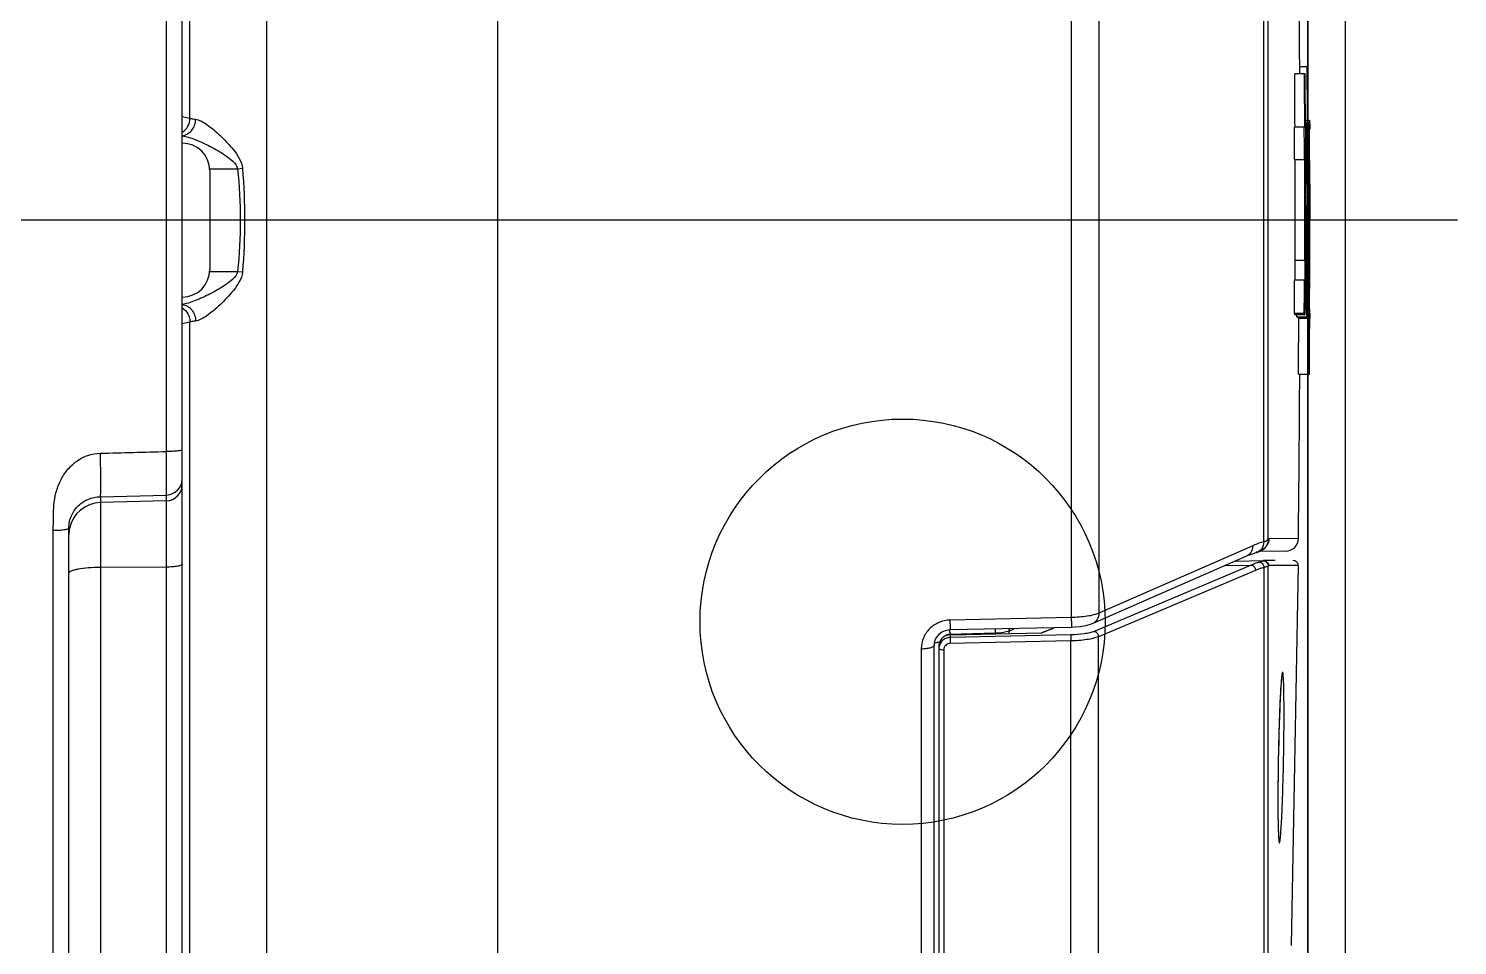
# Model space of a CAD drawing. Header units: millimetres. Extents: x -95754 to 177808, y 34455 to 150605.
# Drawn here: x 174698.1 to 174786.2, y 139560.1 to 139616.6 of the extents above; entities that cross this region are included whole.
import ezdxf

# ---------------------------------------------------------------- set-up
doc = ezdxf.new("R2010")
doc.units = ezdxf.units.MM
doc.header["$LTSCALE"] = 300
doc.layers.add('A-ETC-기계', color=253, linetype='Continuous')

# ---------------------------------------------------------------- blocks, each defined once
blk = doc.blocks.new('A$Cefb55bcc')
at = {"color": 8, "linetype": 'ByBlock', "ltscale": 3}
for p, q in [((617.618, -125.345), (617.618, -975.35)), ((619.918, -125.345), (619.918, -975.35)), ((567.618, -175.702), (567.618, -924.993)), ((617.618, -175.702), (617.618, -924.993)), ((548.175, -674.901), (548.175, -425.794)), ((603.024, -473.187), (603.024, -574.85)), ((604.721, -473.944), (604.721, -574.593)), ((548.647, -544.065), (548.647, -474.323)), ((553.387, -617.307), (553.387, -475.668)), ((614.905, -570.188), (614.905, -487.173)), ((615.171, -570.041), (615.171, -487.848)), ((547.201, -564.615), (547.201, -536.079)), ((617.094, -540.872), (617.581, -540.872)), ((617.458, -541.327), (616.816, -541.327)), ((548.175, -543.951), (548.647, -544.065)), ((617.429, -544.621), (616.802, -544.621)), ((617.47, -544.182), (617.723, -544.182)), ((617.47, -544.313), (617.712, -544.313)), ((617.471, -544.394), (617.638, -544.394)), ((617.471, -544.461), (617.553, -544.461)), ((617.493, -544.621), (617.472, -544.621)), ((617.534, -544.622), (617.529, -544.745)), ((617.651, -544.68), (617.647, -544.529)), ((617.681, -544.621), (617.661, -544.621)), ((617.714, -544.323), (617.712, -544.313)), ((617.736, -544.395), (617.735, -544.437)), ((617.735, -544.437), (617.735, -544.742)), ((617.736, -544.394), (617.736, -544.395)), ((617.736, -544.417), (617.736, -544.394)), ((617.737, -544.516), (617.736, -544.417)), ((617.51, -546.526), (617.51, -546.774)), ((617.555, -546.459), (617.558, -546.45)), ((617.616, -546.57), (617.615, -548.146)), ((617.616, -546.449), (617.616, -546.57)), ((617.698, -545.857), (617.698, -545.875)), ((617.698, -545.875), (617.697, -546.253)), ((617.697, -546.253), (617.698, -546.314)), ((617.698, -546.314), (617.698, -546.572)), ((617.73, -545.873), (617.729, -545.764)), ((617.732, -546.313), (617.73, -545.873)), ((617.732, -546.556), (617.732, -546.313)), ((617.732, -546.572), (617.732, -546.556)), ((549.862, -547.178), (551.588, -547.178)), ((549.874, -547.299), (549.874, -553.396)), ((551.588, -547.178), (551.886, -547.149)), ((616.808, -546.617), (617.435, -546.617)), ((617.477, -546.617), (617.498, -546.617)), ((617.51, -546.774), (617.51, -548.146)), ((617.698, -546.572), (617.698, -546.678)), ((617.698, -546.678), (617.699, -547.55)), ((617.715, -548.063), (617.714, -546.687)), ((617.723, -546.702), (617.727, -548.131)), ((617.479, -548.146), (617.545, -548.146)), ((617.607, -548.147), (617.607, -547.952)), ((617.607, -548.551), (617.607, -548.147)), ((617.643, -548.551), (617.643, -548.103)), ((617.688, -547.55), (617.699, -547.55)), ((617.699, -547.55), (617.7, -548.551)), ((617.739, -548.131), (617.739, -549.07)), ((617.615, -548.551), (617.615, -548.619)), ((617.615, -548.619), (617.615, -550.348)), ((617.643, -548.607), (617.643, -548.551)), ((617.643, -550.348), (617.643, -548.607)), ((617.668, -548.551), (617.668, -548.577)), ((617.668, -548.577), (617.669, -550.348)), ((617.7, -548.551), (617.701, -550.348)), ((617.739, -549.07), (617.74, -550.348)), ((626.848, -550.348), (200.314, -550.348)), ((617.615, -550.348), (617.615, -551.049)), ((617.643, -551.049), (617.643, -550.348)), ((617.669, -550.348), (617.669, -551.049)), ((617.701, -550.348), (617.7, -552.353)), ((617.715, -552.609), (617.716, -550.348)), ((617.716, -550.348), (617.717, -550.47)), ((617.735, -550.353), (617.735, -550.347)), ((617.509, -551.839), (617.508, -552.314)), ((617.51, -551.697), (617.509, -551.839)), ((617.514, -551.044), (617.513, -551.175)), ((617.554, -551.841), (617.58, -551.049)), ((617.615, -551.049), (617.615, -551.689)), ((617.615, -551.689), (617.615, -551.841)), ((617.615, -551.841), (617.615, -552.36)), ((617.643, -551.13), (617.643, -551.049)), ((617.643, -551.795), (617.643, -551.13)), ((617.643, -551.841), (617.643, -551.795)), ((617.643, -552.346), (617.643, -551.841)), ((617.668, -551.834), (617.667, -552.36)), ((617.669, -551.157), (617.668, -551.834)), ((617.669, -551.049), (617.669, -551.157)), ((617.508, -552.314), (617.508, -552.359)), ((617.608, -552.36), (617.546, -552.36)), ((617.579, -552.36), (617.579, -552.5)), ((617.643, -552.36), (617.643, -552.346)), ((617.667, -552.36), (617.667, -552.384)), ((617.7, -552.353), (617.697, -553.868)), ((549.862, -553.517), (551.588, -553.517)), ((551.588, -553.517), (551.886, -553.546)), ((616.837, -552.822), (617.437, -552.822)), ((617.437, -552.822), (617.434, -553.649)), ((617.477, -554.039), (617.478, -553.481)), ((617.542, -553.506), (617.542, -553.482)), ((616.808, -554.039), (617.408, -554.039)), ((616.825, -554.042), (616.829, -553.96)), ((617.421, -554.076), (617.418, -554.081)), ((617.476, -554.081), (617.477, -554.039)), ((617.476, -554.092), (617.476, -554.081)), ((617.508, -554.043), (617.508, -554.085)), ((617.508, -554.085), (617.509, -554.354)), ((617.509, -554.354), (617.509, -554.404)), ((617.602, -554.403), (617.602, -554.348)), ((617.616, -554.123), (617.616, -554.157)), ((617.616, -554.157), (617.617, -554.405)), ((617.687, -553.868), (617.697, -553.868)), ((617.697, -554.123), (617.695, -555.004)), ((617.697, -553.868), (617.697, -554.123)), ((617.731, -554.841), (617.733, -554.386)), ((617.733, -554.376), (617.734, -554.125)), ((617.733, -554.386), (617.733, -554.376)), ((617.695, -555.004), (617.695, -555.027)), ((617.709, -555.201), (617.71, -555.021)), ((617.71, -555.021), (617.711, -554.84)), ((617.711, -554.84), (617.711, -554.84)), ((617.711, -554.84), (617.711, -555.03)), ((617.731, -554.862), (617.731, -554.841)), ((617.731, -555.031), (617.731, -554.862)), ((616.802, -556.087), (617.402, -556.087)), ((617.43, -556.193), (616.83, -556.193)), ((616.937, -556.206), (616.937, -556.2)), ((617.646, -556.325), (617.649, -556.199)), ((617.735, -556.095), (617.735, -556.293)), ((617.736, -556.367), (617.737, -556.246)), ((548.647, -556.63), (548.175, -556.744)), ((548.647, -613.895), (548.647, -556.63)), ((617.553, -556.336), (616.953, -556.336)), ((617.639, -556.41), (617.039, -556.41)), ((617.637, -556.405), (617.639, -556.41)), ((617.736, -556.41), (617.68, -556.41)), ((617.719, -556.299), (617.681, -556.299)), ((617.735, -556.293), (617.735, -556.385)), ((617.735, -556.385), (617.735, -556.41)), ((617.736, -556.41), (617.736, -556.367)), ((617.045, -559.845), (617.722, -559.845)), ((543.124, -567.403), (547.201, -567.299)), ((543.124, -567.403), (543.124, -657.571)), ((547.201, -567.658), (543.124, -567.765)), ((547.201, -657.54), (547.201, -567.299)), ((541.177, -657.788), (541.177, -569.354)), ((540.204, -658.576), (540.204, -569.494)), ((617.041, -569.97), (615.212, -570.001)), ((613.845, -571.065), (604.349, -575.231)), ((614.217, -570.426), (611.071, -571.806)), ((614.012, -570.996), (613.845, -571.065)), ((614.244, -570.916), (614.007, -570.999)), ((614.408, -570.87), (614.238, -570.918)), ((614.452, -570.859), (614.408, -570.87)), ((614.408, -570.87), (614.408, -570.87)), ((614.556, -570.827), (614.445, -570.861)), ((616.255, -570.76), (614.657, -570.788)), ((614.981, -570.551), (614.98, -570.552)), ((615.075, -570.413), (615.075, -570.413)), ((547.201, -571.745), (543.124, -571.764)), ((614.125, -571.618), (604.432, -575.707)), ((614.39, -571.947), (604.697, -576.035)), ((611.071, -571.806), (604.721, -574.593)), ((612.521, -571.646), (614.125, -571.618)), ((613.139, -571.375), (614.888, -571.345)), ((615.606, -571.345), (614.888, -571.345)), ((614.905, -571.772), (614.905, -635.734)), ((615.171, -634.828), (615.171, -571.661)), ((617.022, -571.648), (615.193, -571.648)), ((617.022, -571.648), (616.593, -595.072)), ((595.532, -575.748), (595.531, -575.619)), ((603.024, -574.85), (595.538, -575.01)), ((603.027, -575.461), (595.541, -575.62)), ((598.349, -575.825), (598.346, -575.557)), ((599.189, -575.684), (599.526, -575.536)), ((601.735, -575.586), (601.194, -575.805)), ((601.217, -575.804), (601.977, -575.484)), ((594.563, -576.464), (594.556, -576.571)), ((598.349, -575.825), (595.534, -575.891)), ((595.544, -575.923), (595.543, -576.086)), ((595.544, -575.923), (601.217, -575.804)), ((602.99, -575.929), (595.544, -576.086)), ((603.001, -576.296), (595.554, -576.452)), ((598.349, -575.864), (598.349, -575.825)), ((599.189, -575.847), (599.189, -575.684)), ((603.001, -645.451), (603.001, -576.296)), ((604.697, -633.983), (604.697, -576.035)), ((593.77, -576.775), (593.77, -624.583)), ((594.556, -624.071), (594.556, -576.571)), ((594.856, -576.603), (594.856, -646.304)), ((595.161, -576.842), (595.161, -646.104)), ((615.949, -579.173), (615.933, -579.443)), ((615.917, -579.756), (615.9, -580.112)), ((615.933, -579.443), (615.917, -579.756)), ((615.867, -580.95), (615.851, -581.429)), ((615.883, -580.511), (615.867, -580.95)), ((615.9, -580.112), (615.883, -580.511)), ((615.851, -581.429), (615.835, -581.943)), ((615.821, -582.488), (615.808, -583.06)), ((615.835, -581.943), (615.821, -582.488)), ((615.798, -583.589), (615.789, -584.117)), ((615.799, -583.493), (615.797, -583.616)), ((615.808, -583.06), (615.798, -583.589)), ((615.803, -583.278), (615.799, -583.493)), ((615.789, -584.117), (615.783, -584.63)), ((615.786, -584.329), (615.783, -584.585)), ((615.778, -585.124), (615.775, -585.593)), ((615.776, -585.25), (615.775, -585.518)), ((615.783, -584.63), (615.778, -585.124)), ((615.775, -585.593), (615.773, -586.036)), ((615.773, -586.036), (615.774, -586.449)), ((615.774, -586.449), (615.776, -586.828)), ((615.776, -586.828), (615.779, -587.173)), ((615.779, -587.173), (615.784, -587.482))]:
    blk.add_line(p, q, dxfattribs=at)
at = {"color": 8, "linetype": 'ByBlock', "ltscale": 3, "elevation": 0}
blk.add_lwpolyline([(567.618, -945.35), (617.618, -945.35), (617.618, -155.345), (567.618, -155.345)], close=True, dxfattribs=at)
at = {"color": 8, "linetype": 'ByBlock', "ltscale": 3}
for points in [[(615.075, -570.413), (614.98, -570.552), (614.872, -570.658), (614.76, -570.736), (614.655, -570.789), (614.554, -570.828)], [(595.541, -575.62), (595.454, -575.626), (595.238, -575.672), (595.035, -575.763), (594.857, -575.895), (594.714, -576.062), (594.614, -576.255), (594.563, -576.464)], [(604.352, -575.23), (604.197, -575.289), (603.909, -575.367), (603.593, -575.42), (603.256, -575.452), (603.027, -575.461)], [(616.022, -578.39), (616.022, -578.391), (616.02, -578.401), (616.016, -578.423), (616.011, -578.455), (616.006, -578.497), (616, -578.548), (615.994, -578.608), (615.987, -578.677), (615.98, -578.757), (615.973, -578.846), (615.965, -578.945), (615.957, -579.054), (615.949, -579.173)], [(615.784, -587.482), (615.79, -587.754), (615.793, -587.876), (615.796, -587.989), (615.8, -588.092), (615.804, -588.187), (615.808, -588.271), (615.813, -588.347), (615.817, -588.413), (615.821, -588.47), (615.826, -588.516), (615.83, -588.553), (615.833, -588.577), (615.833, -588.58)]]:
    blk.add_lwpolyline(points, dxfattribs=at)
blk.add_circle((592.618, -575.111, 0), 12.5, dxfattribs=at)
for centre, radius, start, end in [((-1189.382, -550.348), 1806.529, 0.286098, 2.082235), ((-1189.382, -550.348), 1806.988, 0.195493, 0.300466), ((-1189.382, -550.348), 1806.22, 0.181639, 0.286141), ((-1189.382, -550.348), 1806.82, 0.181579, 0.286046), ((-1189.382, -550.348), 1806.862, 0.181575, 0.286039), ((-1189.382, -550.348), 1806.193, 0.118339, 0.181642), ((-1189.382, -550.348), 1806.793, 0.118299, 0.181582), ((-1189.382, -550.348), 1806.883, 0.118294, 0.181572), ((-1189.382, -550.348), 1807.072, 359.698874, 0.181553), ((633.789, -544.795), 16.087, 178.80329, 179.38172), ((578.85, -545.131), 38.875, 0.63858, 0.89668), ((548.175, -547.299), 1.699, 0, 90), ((362.372, -548.12), 255.235, 0.03788, 0.37552), ((-1189.382, -550.348), 1806.22, 359.921521, 0.118337), ((-1189.382, -550.348), 1806.82, 359.921547, 0.118298), ((-1189.382, -550.348), 1806.862, 359.900628, 0.118295), ((634.768, -546.923), 17.221, 178.93521, 179.39118), ((602.502, -546.987), 15.07, 0.89855, 1.41809), ((564.021, -547.931), 53.555, 359.36351, 359.85443), ((588.134, -548.175), 29.44, 358.9344, 359.3164), ((795.696, -552.43), 178.188, 179.5964, 179.76414), ((1029.615, -553.323), 412.108, 179.86608, 180.02229), ((732.849, -553.273), 115.307, 179.55897, 180.10386), ((398.607, -552.46), 218.972, 359.74927, 359.98945), ((548.175, -553.396), 1.699, 270, 0), ((895.744, -553.358), 278.238, 180.02565, 180.14089), ((536.129, -553.033), 81.448, 359.58424, 359.72905), ((-1189.382, -550.348), 1806.193, 359.817926, 359.882898), ((-1189.382, -550.348), 1806.793, 359.817986, 359.882937), ((212.086, -553.675), 405.611, 359.6582, 359.80905), ((207.556, -553.784), 410.155, 359.67715, 359.80195), ((922.332, -554.932), 304.621, 180.01852, 180.18372), ((411.114, -554.306), 206.617, 359.54906, 359.79904), ((667.48, -555.697), 49.768, 180.24403, 180.46074), ((563.751, -555.501), 53.976, 359.3648, 359.54238), ((-1189.382, -550.348), 1806.452, 359.69877, 359.80793), ((-1189.382, -550.348), 1807.052, 359.69887, 359.810281), ((-1189.382, -550.348), 1807.128, 359.698883, 359.807863), ((-1189.382, -550.348), 1806.529, 359.377664, 359.698783), ((547.175, -566.3), 0.999, 271.48128, 359.98145), ((547.175, -566.659), 0.999, 271.48128, 359.98145), ((543.176, -569.763), 1.999, 91.48617, 168.54758), ((543.18, -569.763), 2.002, 168.946, 179.9848), ((543.168, -569.761), 1.99, 168.56645, 168.93545), ((616.241, -569.961), 0.8, 271, 359.37766), ((614.414, -569.994), 0.798, 271.00384, 313.18797), ((614.415, -569.995), 0.796, 313.17224, 315.21704), ((614.41, -569.991), 0.803, 315.25143, 329.91236), ((616.722, -571.644), 0.3, 359.32442, 91), ((595.546, -576.411), 0.521, 91.35002, 103.53243), ((614.416, -575.552), 18.885, 180.59489, 181.02858), ((624.516, -579.429), 8.564, 174.0506, 175.05676), ((782.695, -586.558), 166.924, 178.99021, 179.23508), ((767.727, -586.372), 151.954, 179.32628, 179.57709), ((739.437, -586.186), 123.664, 179.69086, 179.96929), ((719.779, -586.165), 104.006, 179.97493, 180.11957), ((704.396, -586.2), 88.623, 180.11736, 180.44859), ((685.417, -586.336), 69.643, 180.45902, 180.66812), ((670.206, -586.515), 54.432, 180.66692, 181.08678), ((653.988, -586.812), 38.211, 181.10184, 181.49642), ((642.49, -587.109), 26.709, 181.5049, 182.02848)]:
    blk.add_arc(centre, radius, start, end, dxfattribs=at)
for points, knots in [([(548.175, -544.929), (548.317, -544.839), (548.56, -544.579), (548.646, -544.235), (548.647, -544.065)], [0, 0, 0, 0, 0.497709, 1, 1, 1, 1]), ([(548.175, -545.142), (548.287, -545.128), (548.51, -545.052), (548.779, -544.816), (548.956, -544.493), (548.997, -544.247), (548.997, -544.124)], [0, 0, 0, 0, 0.237296, 0.483922, 0.739751, 1, 1, 1, 1]), ([(548.647, -544.065), (548.67, -544.071), (548.786, -544.096), (548.903, -544.113), (548.997, -544.124)], [0, 0, 0, 0, 0.202318, 1, 1, 1, 1]), ([(548.997, -544.124), (549.109, -544.138), (549.354, -544.236), (549.715, -544.463), (550.111, -544.771), (550.524, -545.137), (550.943, -545.552), (551.349, -546.013), (551.715, -546.526), (551.869, -546.937), (551.886, -547.149)], [0, 0, 0, 0, 0.078375, 0.179072, 0.2966, 0.425769, 0.562904, 0.705517, 0.851868, 1, 1, 1, 1]), ([(617.529, -544.745), (617.521, -544.985), (617.514, -545.579), (617.51, -546.173), (617.51, -546.526)], [0, 0, 0, 0, 0.405375, 1, 1, 1, 1]), ([(617.553, -544.46), (617.55, -544.46), (617.546, -544.477), (617.542, -544.5), (617.537, -544.555), (617.535, -544.596), (617.534, -544.622)], [0, 0, 0, 0, 0.057547, 0.219757, 0.519887, 1, 1, 1, 1]), ([(617.56, -544.485), (617.559, -544.478), (617.558, -544.472), (617.555, -544.461), (617.553, -544.46)], [0, 0, 0, 0, 0.72834, 1, 1, 1, 1]), ([(617.575, -544.717), (617.574, -544.688), (617.57, -544.611), (617.568, -544.533), (617.56, -544.485)], [0, 0, 0, 0, 0.369238, 1, 1, 1, 1]), ([(617.601, -546.448), (617.599, -546.099), (617.593, -545.522), (617.583, -544.945), (617.575, -544.717)], [0, 0, 0, 0, 0.603391, 1, 1, 1, 1]), ([(617.629, -544.543), (617.622, -544.796), (617.619, -545.432), (617.617, -546.067), (617.616, -546.449)], [0, 0, 0, 0, 0.399054, 1, 1, 1, 1]), ([(617.638, -544.394), (617.635, -544.393), (617.637, -544.413), (617.632, -544.432), (617.631, -544.484), (617.629, -544.52), (617.629, -544.543)], [0, 0, 0, 0, 0.057034, 0.235152, 0.545205, 1, 1, 1, 1]), ([(617.664, -545.876), (617.663, -545.76), (617.66, -545.362), (617.656, -544.963), (617.651, -544.68)], [0, 0, 0, 0, 0.289629, 1, 1, 1, 1]), ([(617.702, -544.621), (617.702, -544.691), (617.698, -545.103), (617.698, -545.515), (617.698, -545.857)], [0, 0, 0, 0, 0.168004, 1, 1, 1, 1]), ([(617.712, -544.313), (617.71, -544.312), (617.712, -544.33), (617.707, -544.349), (617.707, -544.4), (617.705, -544.436), (617.705, -544.459)], [0, 0, 0, 0, 0.057554, 0.225482, 0.529341, 1, 1, 1, 1]), ([(617.72, -544.523), (617.719, -544.497), (617.718, -544.431), (617.718, -544.364), (617.714, -544.323)], [0, 0, 0, 0, 0.385641, 1, 1, 1, 1]), ([(617.729, -545.764), (617.729, -545.655), (617.727, -545.3), (617.725, -544.945), (617.722, -544.698)], [0, 0, 0, 0, 0.305476, 1, 1, 1, 1]), ([(617.723, -544.182), (617.724, -544.182), (617.723, -544.189), (617.725, -544.195), (617.725, -544.212), (617.726, -544.245), (617.727, -544.306), (617.727, -544.36), (617.728, -544.392)], [0, 0, 0, 0, 0.014089, 0.057213, 0.129352, 0.232035, 0.540149, 1, 1, 1, 1]), ([(548.172, -545.152), (548.302, -545.166), (548.576, -545.232), (549.158, -545.441), (549.762, -545.726), (550.377, -546.061), (550.85, -546.353), (551.293, -546.678), (551.561, -546.992), (551.588, -547.178)], [0, 0, 0, 0, 0.096161, 0.206777, 0.45488, 0.58726, 0.723117, 0.861511, 1, 1, 1, 1]), ([(617.55, -546.603), (617.55, -546.584), (617.551, -546.536), (617.552, -546.488), (617.555, -546.459)], [0, 0, 0, 0, 0.387778, 1, 1, 1, 1]), ([(617.558, -546.45), (617.561, -546.451), (617.558, -546.471), (617.564, -546.495), (617.564, -546.55), (617.566, -546.59), (617.567, -546.615)], [0, 0, 0, 0, 0.062229, 0.24466, 0.556293, 1, 1, 1, 1]), ([(617.714, -546.687), (617.714, -546.629), (617.714, -546.55), (617.715, -546.453), (617.715, -546.401), (617.716, -546.364), (617.716, -546.335), (617.718, -546.327), (617.717, -546.314), (617.718, -546.315)], [0, 0, 0, 0, 0.464288, 0.642092, 0.781089, 0.8821, 0.949433, 0.988049, 1, 1, 1, 1]), ([(551.588, -547.178), (551.689, -548.231), (551.807, -550.348), (551.689, -552.464), (551.588, -553.517)], [0, 0, 0, 0, 0.500002, 1, 1, 1, 1]), ([(551.886, -547.149), (551.971, -548.213), (552.069, -550.348), (551.971, -552.482), (551.886, -553.546)], [0, 0, 0, 0, 0.500001, 1, 1, 1, 1]), ([(617.545, -548.146), (617.545, -548.024), (617.544, -547.555), (617.544, -547.086), (617.548, -546.74)], [0, 0, 0, 0, 0.261846, 1, 1, 1, 1]), ([(617.569, -546.751), (617.571, -546.845), (617.576, -547.284), (617.577, -547.723), (617.576, -548.067)], [0, 0, 0, 0, 0.214694, 1, 1, 1, 1]), ([(617.643, -548.103), (617.643, -548.015), (617.643, -547.842), (617.643, -547.584), (617.644, -547.333), (617.645, -547.096), (617.645, -546.913), (617.647, -546.785), (617.647, -546.708), (617.649, -546.65), (617.648, -546.606), (617.653, -546.588), (617.65, -546.573), (617.653, -546.573)], [0, 0, 0, 0, 0.171245, 0.340407, 0.505631, 0.663042, 0.804455, 0.864749, 0.915202, 0.953962, 0.980424, 0.995205, 1, 1, 1, 1]), ([(617.653, -546.573), (617.654, -546.573), (617.653, -546.578), (617.655, -546.584), (617.655, -546.599), (617.657, -546.63), (617.658, -546.686), (617.659, -546.771), (617.66, -546.879), (617.662, -547.005), (617.663, -547.143), (617.664, -547.34), (617.665, -547.597), (617.666, -547.911), (617.667, -548.23), (617.668, -548.444), (617.668, -548.551)], [0, 0, 0, 0, 0.001388, 0.005397, 0.012252, 0.022282, 0.052662, 0.096612, 0.152217, 0.21658, 0.286876, 0.361043, 0.516042, 0.675603, 0.837281, 1, 1, 1, 1]), ([(617.721, -549.07), (617.72, -549.024), (617.716, -548.689), (617.716, -548.353), (617.715, -548.063)], [0, 0, 0, 0, 0.135968, 1, 1, 1, 1]), ([(617.57, -548.722), (617.564, -549.019), (617.528, -549.792), (617.518, -550.567), (617.514, -551.044)], [0, 0, 0, 0, 0.383147, 1, 1, 1, 1]), ([(617.58, -551.049), (617.591, -550.733), (617.603, -549.901), (617.606, -549.068), (617.607, -548.551)], [0, 0, 0, 0, 0.379471, 1, 1, 1, 1]), ([(617.735, -550.347), (617.734, -550.189), (617.733, -549.764), (617.725, -549.338), (617.721, -549.07)], [0, 0, 0, 0, 0.3696, 1, 1, 1, 1]), ([(617.717, -550.47), (617.718, -550.64), (617.725, -551.047), (617.729, -551.849), (617.727, -552.87), (617.726, -553.655), (617.724, -554.044)], [0, 0, 0, 0, 0.143038, 0.341443, 0.672984, 1, 1, 1, 1]), ([(617.736, -552.608), (617.737, -552.404), (617.737, -551.652), (617.737, -550.9), (617.735, -550.353)], [0, 0, 0, 0, 0.271932, 1, 1, 1, 1]), ([(617.546, -552.385), (617.546, -552.329), (617.548, -552.148), (617.55, -551.966), (617.554, -551.841)], [0, 0, 0, 0, 0.308486, 1, 1, 1, 1]), ([(617.602, -554.348), (617.603, -554.185), (617.606, -553.522), (617.607, -552.86), (617.608, -552.36)], [0, 0, 0, 0, 0.245751, 1, 1, 1, 1]), ([(617.653, -554.123), (617.65, -554.123), (617.652, -554.111), (617.65, -554.101), (617.65, -554.073), (617.648, -554.028), (617.647, -553.954), (617.646, -553.861), (617.645, -553.708), (617.644, -553.496), (617.644, -553.224), (617.643, -552.941), (617.643, -552.652), (617.643, -552.457), (617.643, -552.36)], [0, 0, 0, 0, 0.005098, 0.011635, 0.021143, 0.049931, 0.091773, 0.145357, 0.208181, 0.351631, 0.507666, 0.669453, 0.834018, 1, 1, 1, 1]), ([(617.667, -552.384), (617.667, -552.481), (617.667, -552.674), (617.666, -552.962), (617.664, -553.243), (617.663, -553.511), (617.662, -553.721), (617.66, -553.87), (617.659, -553.961), (617.656, -554.029), (617.658, -554.083), (617.652, -554.104), (617.656, -554.123), (617.653, -554.123)], [0, 0, 0, 0, 0.167267, 0.333008, 0.495757, 0.652319, 0.795449, 0.857682, 0.910386, 0.951323, 0.979368, 0.99496, 1, 1, 1, 1]), ([(617.716, -554.089), (617.716, -553.991), (617.714, -553.497), (617.714, -553.004), (617.715, -552.609)], [0, 0, 0, 0, 0.198208, 1, 1, 1, 1]), ([(551.588, -553.517), (551.561, -553.703), (551.293, -554.017), (550.85, -554.342), (550.377, -554.634), (549.762, -554.969), (549.157, -555.254), (548.576, -555.463), (548.301, -555.529), (548.172, -555.544)], [0, 0, 0, 0, 0.138496, 0.2769, 0.412758, 0.545135, 0.793224, 0.903835, 1, 1, 1, 1]), ([(551.886, -553.546), (551.869, -553.758), (551.715, -554.169), (551.349, -554.682), (550.943, -555.143), (550.524, -555.558), (550.111, -555.925), (549.715, -556.232), (549.354, -556.46), (549.109, -556.557), (548.997, -556.571)], [0, 0, 0, 0, 0.148138, 0.294504, 0.437119, 0.574248, 0.703409, 0.820923, 0.921617, 1, 1, 1, 1]), ([(616.829, -553.96), (616.834, -553.786), (616.835, -553.407), (616.837, -553.027), (616.837, -552.822)], [0, 0, 0, 0, 0.45854, 1, 1, 1, 1]), ([(617.558, -554.402), (617.557, -554.402), (617.557, -554.394), (617.555, -554.385), (617.554, -554.365), (617.551, -554.327), (617.55, -554.259), (617.547, -554.157), (617.545, -554.026), (617.544, -553.87), (617.543, -553.693), (617.543, -553.57), (617.542, -553.506)], [0, 0, 0, 0, 0.004615, 0.017389, 0.038321, 0.06731, 0.149291, 0.263389, 0.410012, 0.587013, 0.786805, 1, 1, 1, 1]), ([(617.434, -553.649), (617.433, -553.709), (617.432, -553.814), (617.43, -553.946), (617.426, -554.028), (617.423, -554.065), (617.421, -554.076)], [0, 0, 0, 0, 0.420569, 0.740926, 0.923988, 1, 1, 1, 1]), ([(617.43, -556.193), (617.436, -556.193), (617.442, -556.16), (617.45, -556.106), (617.457, -555.96), (617.464, -555.727), (617.469, -555.388), (617.472, -554.981), (617.475, -554.541), (617.476, -554.243), (617.476, -554.092)], [0, 0, 0, 0, 0.00793, 0.034245, 0.093276, 0.204754, 0.373294, 0.573959, 0.785443, 1, 1, 1, 1]), ([(617.509, -554.404), (617.51, -554.777), (617.515, -555.366), (617.525, -555.955), (617.535, -556.17)], [0, 0, 0, 0, 0.63407, 1, 1, 1, 1]), ([(617.553, -556.336), (617.555, -556.337), (617.558, -556.328), (617.561, -556.315), (617.564, -556.288), (617.57, -556.228), (617.576, -556.112), (617.583, -555.917), (617.589, -555.642), (617.594, -555.286), (617.599, -554.864), (617.601, -554.562), (617.602, -554.403)], [0, 0, 0, 0, 0.002942, 0.010523, 0.02367, 0.04312, 0.104681, 0.203193, 0.345395, 0.531989, 0.754559, 1, 1, 1, 1]), ([(617.576, -553.624), (617.575, -553.729), (617.573, -553.878), (617.571, -554.065), (617.569, -554.179), (617.566, -554.271), (617.564, -554.334), (617.562, -554.369), (617.561, -554.387), (617.559, -554.395), (617.559, -554.402), (617.558, -554.402)], [0, 0, 0, 0, 0.403306, 0.57491, 0.722446, 0.842376, 0.9301, 0.960828, 0.982633, 0.995532, 1, 1, 1, 1]), ([(617.617, -554.405), (617.617, -554.752), (617.619, -555.349), (617.623, -555.946), (617.628, -556.195)], [0, 0, 0, 0, 0.58266, 1, 1, 1, 1]), ([(617.72, -554.376), (617.718, -554.377), (617.721, -554.365), (617.718, -554.355), (617.719, -554.329), (617.718, -554.297), (617.717, -554.256), (617.717, -554.186), (617.716, -554.129), (617.716, -554.089)], [0, 0, 0, 0, 0.018499, 0.070082, 0.153068, 0.266335, 0.408637, 0.578978, 1, 1, 1, 1]), ([(617.649, -556.199), (617.651, -556.126), (617.658, -555.735), (617.661, -555.344), (617.663, -555.027)], [0, 0, 0, 0, 0.186755, 1, 1, 1, 1]), ([(548.175, -555.553), (548.287, -555.567), (548.51, -555.643), (548.779, -555.879), (548.956, -556.202), (548.997, -556.448), (548.997, -556.571)], [0, 0, 0, 0, 0.237296, 0.483921, 0.739751, 1, 1, 1, 1]), ([(548.175, -555.766), (548.317, -555.856), (548.56, -556.116), (548.646, -556.46), (548.647, -556.63)], [0, 0, 0, 0, 0.497709, 1, 1, 1, 1]), ([(616.83, -556.193), (616.826, -556.193), (616.821, -556.178), (616.815, -556.158), (616.809, -556.124), (616.805, -556.1), (616.802, -556.087)], [0, 0, 0, 0, 0.100252, 0.325504, 0.642801, 1, 1, 1, 1]), ([(616.953, -556.337), (616.95, -556.336), (616.948, -556.322), (616.944, -556.301), (616.94, -556.258), (616.938, -556.226), (616.937, -556.206)], [0, 0, 0, 0, 0.067922, 0.246274, 0.552319, 1, 1, 1, 1]), ([(617.402, -556.087), (617.405, -556.1), (617.409, -556.124), (617.415, -556.158), (617.421, -556.178), (617.426, -556.193), (617.43, -556.193)], [0, 0, 0, 0, 0.357245, 0.674559, 0.899912, 1, 1, 1, 1]), ([(617.535, -556.17), (617.536, -556.196), (617.539, -556.237), (617.542, -556.292), (617.547, -556.318), (617.549, -556.336), (617.553, -556.336)], [0, 0, 0, 0, 0.454042, 0.763424, 0.93828, 1, 1, 1, 1]), ([(617.628, -556.195), (617.629, -556.244), (617.632, -556.314), (617.633, -556.384), (617.637, -556.405)], [0, 0, 0, 0, 0.699211, 1, 1, 1, 1]), ([(617.714, -556.097), (617.714, -556.131), (617.715, -556.181), (617.716, -556.257), (617.718, -556.274), (617.718, -556.303), (617.719, -556.3)], [0, 0, 0, 0, 0.50013, 0.800043, 0.953318, 1, 1, 1, 1]), ([(548.997, -556.571), (548.962, -556.575), (548.845, -556.591), (548.728, -556.61), (548.647, -556.63)], [0, 0, 0, 0, 0.297365, 1, 1, 1, 1]), ([(617.039, -556.41), (617.037, -556.41), (617.037, -556.402), (617.035, -556.392), (617.034, -556.37), (617.033, -556.354), (617.032, -556.344)], [0, 0, 0, 0, 0.064304, 0.243622, 0.551689, 1, 1, 1, 1]), ([(617.639, -556.41), (617.64, -556.41), (617.64, -556.4), (617.643, -556.388), (617.644, -556.359), (617.645, -556.338), (617.646, -556.325)], [0, 0, 0, 0, 0.058721, 0.236221, 0.54567, 1, 1, 1, 1]), ([(540.204, -569.494), (540.205, -569.429), (540.209, -569.298), (540.23, -569.038), (540.229, -568.712), (540.231, -568.321), (540.257, -567.8), (540.359, -567.152), (540.63, -566.41), (541.057, -565.742), (541.632, -565.194), (542.334, -564.815), (542.862, -564.724), (543.124, -564.721)], [0, 0, 0, 0, 0.031133, 0.062277, 0.124571, 0.186889, 0.249236, 0.373949, 0.498851, 0.623999, 0.749328, 0.874712, 1, 1, 1, 1]), ([(543.124, -564.721), (543.804, -564.706), (545.163, -564.666), (546.522, -564.633), (547.201, -564.615)], [0, 0, 0, 0, 0.5, 1, 1, 1, 1]), ([(543.124, -567.403), (543.128, -567.397), (543.131, -567.373), (543.137, -567.329), (543.14, -567.26), (543.146, -567.124), (543.149, -566.901), (543.15, -566.576), (543.148, -566.181), (543.143, -565.73), (543.135, -565.237), (543.128, -564.896), (543.124, -564.721)], [0, 0, 0, 0, 0.008286, 0.025246, 0.05087, 0.084981, 0.177556, 0.300062, 0.448609, 0.618475, 0.804238, 1, 1, 1, 1]), ([(548.175, -564.511), (548.175, -564.52), (548.145, -564.539), (548.092, -564.553), (548.001, -564.571), (547.827, -564.592), (547.556, -564.61), (547.326, -564.615), (547.201, -564.615)], [0, 0, 0, 0, 0.027558, 0.086495, 0.178696, 0.301584, 0.621319, 1, 1, 1, 1]), ([(547.201, -567.299), (547.206, -567.278), (547.203, -567.201), (547.21, -567.044), (547.209, -566.797), (547.21, -566.472), (547.209, -566.077), (547.207, -565.45), (547.204, -564.957), (547.201, -564.615)], [0, 0, 0, 0, 0.024831, 0.084478, 0.177063, 0.299637, 0.448287, 0.61827, 1, 1, 1, 1]), ([(541.177, -569.354), (541.177, -569.075), (541.289, -568.542), (541.74, -567.917), (542.369, -567.512), (542.863, -567.409), (543.124, -567.403)], [0, 0, 0, 0, 0.276104, 0.516869, 0.741907, 1, 1, 1, 1]), ([(541.177, -569.354), (541.177, -569.365), (541.151, -569.391), (541.057, -569.424), (540.859, -569.461), (540.56, -569.486), (540.329, -569.493), (540.204, -569.494)], [0, 0, 0, 0, 0.032554, 0.093338, 0.30814, 0.625187, 1, 1, 1, 1]), ([(614.905, -570.188), (614.847, -570.202), (614.613, -570.267), (614.385, -570.352), (614.217, -570.426)], [0, 0, 0, 0, 0.244583, 1, 1, 1, 1]), ([(614.905, -570.188), (614.899, -570.342), (614.81, -570.646), (614.546, -570.836), (614.408, -570.87)], [0, 0, 0, 0, 0.521845, 1, 1, 1, 1]), ([(615.171, -570.041), (615.166, -570.054), (615.142, -570.083), (615.054, -570.138), (614.969, -570.168), (614.905, -570.188)], [0, 0, 0, 0, 0.140286, 0.349118, 1, 1, 1, 1]), ([(615.212, -570.001), (615.209, -570.001), (615.189, -570.007), (615.178, -570.026), (615.171, -570.041)], [0, 0, 0, 0, 0.180364, 1, 1, 1, 1]), ([(614.217, -570.426), (614.218, -570.56), (614.161, -570.826), (613.958, -571.016), (613.845, -571.065)], [0, 0, 0, 0, 0.5219, 1, 1, 1, 1]), ([(543.124, -571.764), (542.875, -571.765), (542.413, -571.782), (541.871, -571.842), (541.521, -571.915), (541.342, -571.974), (541.224, -572.031), (541.177, -572.093), (541.177, -572.119)], [0, 0, 0, 0, 0.369805, 0.683441, 0.805279, 0.898484, 0.961709, 1, 1, 1, 1]), ([(548.175, -571.567), (548.175, -571.58), (548.151, -571.611), (548.056, -571.657), (547.858, -571.702), (547.557, -571.736), (547.326, -571.744), (547.201, -571.745)], [0, 0, 0, 0, 0.038301, 0.10155, 0.316347, 0.63007, 1, 1, 1, 1]), ([(614.64, -571.438), (614.597, -571.449), (614.422, -571.499), (614.251, -571.563), (614.125, -571.618)], [0, 0, 0, 0, 0.244833, 1, 1, 1, 1]), ([(614.125, -571.618), (614.197, -571.627), (614.338, -571.716), (614.39, -571.87), (614.39, -571.947)], [0, 0, 0, 0, 0.482772, 1, 1, 1, 1]), ([(614.905, -571.772), (614.862, -571.783), (614.687, -571.832), (614.516, -571.894), (614.39, -571.947)], [0, 0, 0, 0, 0.245091, 1, 1, 1, 1]), ([(614.866, -571.358), (614.86, -571.364), (614.837, -571.375), (614.793, -571.393), (614.724, -571.415), (614.671, -571.43), (614.64, -571.438)], [0, 0, 0, 0, 0.10471, 0.30624, 0.60553, 1, 1, 1, 1]), ([(614.64, -571.438), (614.713, -571.442), (614.862, -571.532), (614.909, -571.693), (614.905, -571.772)], [0, 0, 0, 0, 0.478456, 1, 1, 1, 1]), ([(614.866, -571.358), (614.944, -571.356), (615.107, -571.42), (615.171, -571.583), (615.171, -571.661)], [0, 0, 0, 0, 0.500058, 1, 1, 1, 1]), ([(614.888, -571.345), (614.966, -571.343), (615.129, -571.407), (615.193, -571.57), (615.193, -571.648)], [0, 0, 0, 0, 0.499818, 1, 1, 1, 1]), ([(615.171, -571.661), (615.165, -571.67), (615.138, -571.688), (615.085, -571.714), (615.004, -571.743), (614.941, -571.762), (614.905, -571.772)], [0, 0, 0, 0, 0.115133, 0.319148, 0.615036, 1, 1, 1, 1]), ([(604.721, -574.593), (604.62, -574.636), (604.383, -574.707), (603.818, -574.814), (603.352, -574.846), (603.024, -574.85)], [0, 0, 0, 0, 0.190094, 0.429696, 1, 1, 1, 1]), ([(604.721, -574.593), (604.722, -574.727), (604.665, -574.991), (604.464, -575.18), (604.352, -575.23)], [0, 0, 0, 0, 0.521824, 1, 1, 1, 1]), ([(595.538, -575.01), (595.306, -575.015), (594.841, -575.115), (594.254, -575.51), (593.863, -576.091), (593.77, -576.55), (593.77, -576.775)], [0, 0, 0, 0, 0.253457, 0.505151, 0.753884, 1, 1, 1, 1]), ([(595.538, -575.01), (595.54, -575.091), (595.542, -575.207), (595.543, -575.354), (595.544, -575.444), (595.544, -575.516), (595.544, -575.565), (595.543, -575.593), (595.543, -575.608), (595.542, -575.614), (595.542, -575.62), (595.541, -575.62)], [0, 0, 0, 0, 0.39888, 0.571531, 0.719808, 0.839666, 0.92773, 0.959064, 0.981612, 0.995261, 1, 1, 1, 1]), ([(603.024, -574.85), (603.026, -574.932), (603.028, -575.048), (603.029, -575.195), (603.03, -575.285), (603.03, -575.357), (603.03, -575.406), (603.029, -575.434), (603.029, -575.449), (603.028, -575.456), (603.028, -575.461), (603.027, -575.461)], [0, 0, 0, 0, 0.398802, 0.571453, 0.719745, 0.839625, 0.92771, 0.959052, 0.981606, 0.995259, 1, 1, 1, 1]), ([(594.756, -576.4), (594.708, -576.41), (594.64, -576.426), (594.563, -576.469), (594.557, -576.494)], [0, 0, 0, 0, 0.649189, 1, 1, 1, 1]), ([(594.899, -576.381), (594.887, -576.383), (594.839, -576.387), (594.791, -576.394), (594.756, -576.4)], [0, 0, 0, 0, 0.264143, 1, 1, 1, 1]), ([(595.544, -575.923), (595.454, -575.925), (595.273, -575.963), (595.045, -576.115), (594.892, -576.339), (594.856, -576.516), (594.856, -576.603)], [0, 0, 0, 0, 0.25363, 0.50534, 0.753954, 1, 1, 1, 1]), ([(595.544, -576.086), (595.454, -576.087), (595.273, -576.125), (595.045, -576.277), (594.892, -576.501), (594.856, -576.678), (594.856, -576.766)], [0, 0, 0, 0, 0.25343, 0.504902, 0.753499, 1, 1, 1, 1]), ([(595.554, -576.452), (595.453, -576.454), (595.247, -576.537), (595.161, -576.744), (595.161, -576.842)], [0, 0, 0, 0, 0.505609, 1, 1, 1, 1]), ([(595.544, -576.086), (595.547, -576.131), (595.549, -576.254), (595.553, -576.376), (595.554, -576.452)], [0, 0, 0, 0, 0.374144, 1, 1, 1, 1]), ([(599.189, -575.684), (599.077, -575.733), (598.795, -575.794), (598.511, -575.82), (598.349, -575.825)], [0, 0, 0, 0, 0.429897, 1, 1, 1, 1]), ([(604.432, -575.707), (604.347, -575.743), (604.145, -575.803), (603.665, -575.895), (603.269, -575.924), (602.99, -575.929)], [0, 0, 0, 0, 0.189966, 0.429609, 1, 1, 1, 1]), ([(602.99, -575.929), (602.994, -575.975), (602.996, -576.097), (603, -576.219), (603.001, -576.296)], [0, 0, 0, 0, 0.374077, 1, 1, 1, 1]), ([(604.697, -576.035), (604.597, -576.078), (604.359, -576.149), (603.795, -576.257), (603.329, -576.29), (603.001, -576.296)], [0, 0, 0, 0, 0.190009, 0.429638, 1, 1, 1, 1]), ([(604.432, -575.707), (604.504, -575.715), (604.645, -575.804), (604.698, -575.958), (604.697, -576.035)], [0, 0, 0, 0, 0.482764, 1, 1, 1, 1]), ([(593.77, -576.775), (593.871, -576.775), (594.058, -576.765), (594.277, -576.731), (594.419, -576.688), (594.501, -576.652), (594.556, -576.605), (594.556, -576.572)], [0, 0, 0, 0, 0.35964, 0.667279, 0.788814, 0.884326, 1, 1, 1, 1]), ([(594.856, -576.766), (594.856, -576.778), (594.89, -576.806), (594.99, -576.833), (595.089, -576.842), (595.161, -576.842)], [0, 0, 0, 0, 0.115688, 0.333771, 1, 1, 1, 1]), ([(616.111, -578.572), (616.108, -578.524), (616.102, -578.439), (616.091, -578.334), (616.08, -578.269), (616.07, -578.24), (616.062, -578.228), (616.05, -578.235), (616.045, -578.25), (616.037, -578.274), (616.026, -578.326), (616.012, -578.416), (616.003, -578.495), (615.998, -578.541)], [0, 0, 0, 0, 0.217933, 0.377129, 0.476786, 0.504717, 0.519715, 0.531597, 0.554605, 0.591821, 0.643815, 0.792457, 1, 1, 1, 1]), ([(615.984, -578.691), (615.961, -578.948), (615.923, -579.566), (615.855, -581.094), (615.821, -582.366), (615.803, -583.278)], [0, 0, 0, 0, 0.168621, 0.404063, 1, 1, 1, 1]), ([(616.126, -583.493), (616.136, -582.972), (616.15, -581.975), (616.156, -580.594), (616.145, -579.475), (616.128, -578.831), (616.111, -578.572)], [0, 0, 0, 0, 0.318113, 0.607442, 0.841793, 1, 1, 1, 1]), ([(615.913, -588.562), (615.944, -588.326), (615.986, -587.698), (616.043, -586.569), (616.091, -585.116), (616.116, -584.054), (616.126, -583.493)], [0, 0, 0, 0, 0.140898, 0.371787, 0.668547, 1, 1, 1, 1]), ([(615.798, -588.054), (615.799, -588.103), (615.806, -588.265), (615.814, -588.428), (615.824, -588.54)], [0, 0, 0, 0, 0.30168, 1, 1, 1, 1]), ([(615.824, -588.54), (615.827, -588.57), (615.832, -588.621), (615.842, -588.689), (615.85, -588.724), (615.86, -588.752), (615.873, -588.748), (615.877, -588.738), (615.883, -588.724), (615.892, -588.693), (615.903, -588.638), (615.909, -588.59), (615.913, -588.562)], [0, 0, 0, 0, 0.216879, 0.375419, 0.475617, 0.520896, 0.535249, 0.559124, 0.596395, 0.647968, 0.794796, 1, 1, 1, 1])]:
    blk.add_open_spline(points, degree=3, knots=knots, dxfattribs=at)
for points in [[(615.171, -570.041), (615.17, -570.169), (615.136, -570.3), (615.075, -570.413)], [(615.212, -570.001), (615.211, -570.137), (615.173, -570.276), (615.105, -570.393)], [(614.888, -571.345), (614.879, -571.345), (614.871, -571.351), (614.866, -571.358)], [(615.193, -571.648), (615.184, -571.648), (615.176, -571.654), (615.171, -571.661)], [(599.189, -575.684), (599.188, -575.636), (599.195, -575.587), (599.208, -575.541)], [(595.424, -575.905), (595.348, -575.923), (595.274, -575.961), (595.214, -576.012)]]:
    blk.add_open_spline(points, degree=3, dxfattribs=at)
blk = doc.blocks.new('G$C618AA28F')
at = {"color": 0, "rotation": 180}
blk.add_blockref('A$Cefb55bcc', (-1855.808, -550.145), dxfattribs=at)
blk = doc.blocks.new('4F_기계장비')
at = {"layer": 'A-ETC-기계', "rotation": 180}
blk.add_blockref('G$C618AA28F', (79750.001, -9000.001), dxfattribs=at)

msp = doc.modelspace()

# ---------------------------------------------------------------- block references
at = {"layer": 'A-ETC-기계'}
msp.add_blockref('4F_기계장비', (92553.571, 148605.018), dxfattribs=at)

doc.saveas('drawing.dxf')
